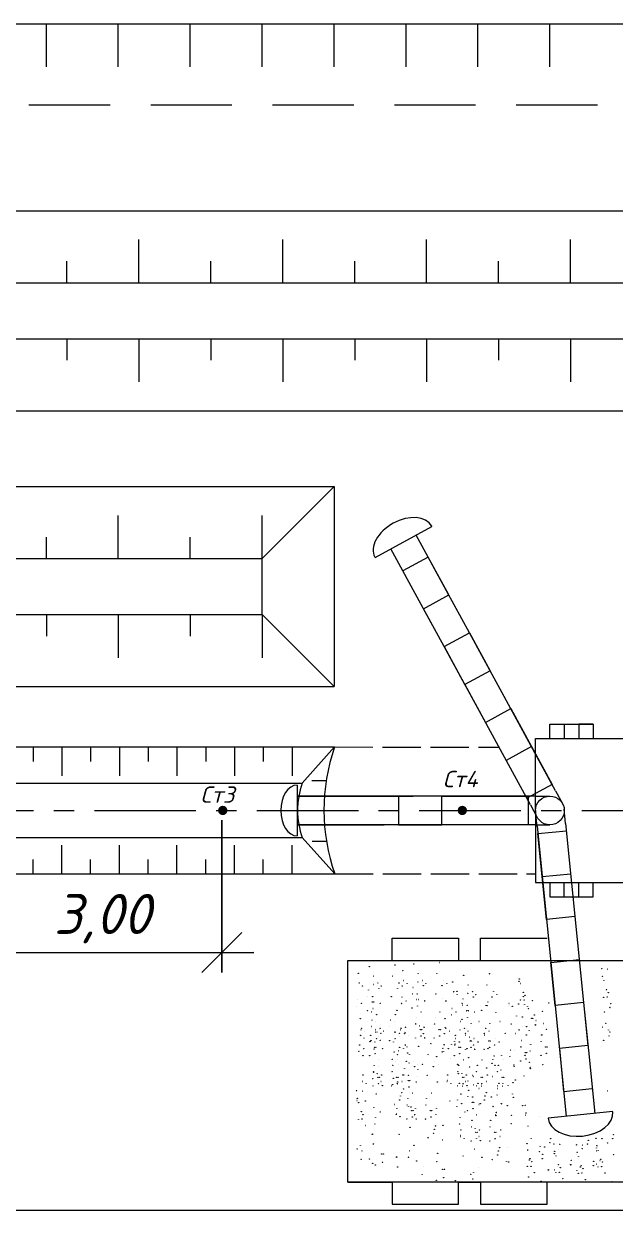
# Model space of a CAD drawing. Header units: millimetres. Extents: x 27137 to 30937, y -4667 to -569.
# Drawn here: x 28543.2 to 28580.2, y -3999.4 to -3925.2 of the extents above; entities that cross this region are included whole.
import ezdxf

# ---------------------------------------------------------------- set-up
doc = ezdxf.new("R2010")
doc.units = ezdxf.units.MM
doc.header["$LTSCALE"] = 0.4
for name, pattern in [('ACAD_ISO02W100', [15, 12, -3]), ('осевая', [50.8, 31.75, -6.35, 6.35, -6.35]), ('штриховаяX2', [38.1, 25.4, -12.7])]:
    doc.linetypes.add(name, pattern=pattern)
doc.styles.add('Isocpeur', font='isocpeui.ttf', dxfattribs={"height": 2.5})
doc.styles.get("Standard").update_dxf_attribs({"font": 'isocpeui.ttf', "height": 2.5})
doc.dimstyles.new('06', dxfattribs={"dimtxt": 2.5, "dimasz": 2.5, "dimexe": 1.25, "dimexo": 0.625, "dimtad": 1, "dimdec": 0, "dimlfac": 200, "dimtxsty": 'Standard', "dimblk": 'OBLIQUE', "dimcen": 2.5, "dimdle": 2, "dimadec": 0, "dimazin": 0, "dimtfac": 1, "dimtdec": 0, "dimtmove": 0, "dimatfit": 3, "dimldrblk": 'OBLIQUE', "dimfxl": 1, "dimarcsym": 0})

# ---------------------------------------------------------------- blocks, each defined once
blk = doc.blocks.new('_Oblique')
at = {"color": 0, "linetype": 'ByBlock', "lineweight": -2}
blk.add_line((-0.5, -0.5), (0.5, 0.5), dxfattribs=at)
blk = doc.blocks.new('*D223')
at = {"color": 0, "lineweight": -2, "transparency": 16777216}
for p, q in [((28540.568, -3974.993), (28540.575, -3984.514)), ((28555.554, -3974.982), (28555.561, -3984.502)), ((28538.574, -3983.265), (28557.56, -3983.251))]:
    blk.add_line(p, q, dxfattribs=at)
at = {"layer": 'Defpoints', "color": 0, "transparency": 16777216}
for p in [(28540.568, -3974.368), (28555.554, -3974.357), (28555.56, -3983.252)]:
    blk.add_point(p, dxfattribs=at)
at = {"color": 0, "lineweight": -2, "transparency": 16777216, "xscale": 2.5, "yscale": 2.5, "zscale": 2.5}
for p, rotation in [((28540.574, -3983.264), 180.0424897581809), ((28555.56, -3983.252), 0.04248975818089688)]:
    blk.add_blockref('_Oblique', p, dxfattribs=dict(at, rotation=rotation))
at = {"color": 0, "lineweight": 15, "transparency": 16777216, "insert": (28548.064, -3979.05), "char_height": 2.5, "attachment_point": 5, "rotation": 0.04249, "style": 'Isocpeur'}
blk.add_mtext('\\P3,00', dxfattribs=at)

msp = doc.modelspace()

# ---------------------------------------------------------------- hatches: boundary and pattern name
at = {"lineweight": 15}
h = msp.add_hatch(color=256, dxfattribs=at)
h.dxf.hatch_style = 1
h.paths.add_polyline_path([(28555.9044, -3974.368), (28555.6127, -3974.368), (28555.321, -3974.368, 1)])
h.paths.add_polyline_path([(28555.6127, -3974.0763, 0.4142136), (28555.321, -3974.368), (28555.6127, -3974.368)])
h = msp.add_hatch(color=256, dxfattribs=at)
h.dxf.hatch_style = 1
h.paths.add_polyline_path([(28555.6127, -3974.0763), (28555.6127, -3974.368), (28555.9044, -3974.368, 0.4142136)])
h = msp.add_hatch(color=256, dxfattribs=at)
h.dxf.hatch_style = 1
h.paths.add_polyline_path([(28570.8899, -3974.368), (28570.5982, -3974.368), (28570.3066, -3974.368, 1)])
h.paths.add_polyline_path([(28570.5982, -3974.0763, 0.4142136), (28570.3066, -3974.368), (28570.5982, -3974.368)])
h = msp.add_hatch(color=256, dxfattribs=at)
h.dxf.hatch_style = 1
h.paths.add_polyline_path([(28570.5982, -3974.0763), (28570.5982, -3974.368), (28570.8899, -3974.368, 0.4142136)])

# ---------------------------------------------------------------- linework, layer by layer
for p, q in [((28374.8656, -3925.1722), (28909.7171, -3925.1722)), ((28544.5785, -3927.8722), (28544.5785, -3925.1722)), ((28544.5785, -3927.8722), (28544.5785, -3925.1722)), ((28544.5785, -3927.8722), (28544.5785, -3925.1722)), ((28549.0785, -3927.8722), (28549.0785, -3925.1722)), ((28549.0785, -3927.8722), (28549.0785, -3925.1722)), ((28553.5785, -3927.8722), (28553.5785, -3925.1722)), ((28558.0785, -3927.8722), (28558.0785, -3925.1722)), ((28562.5785, -3927.8722), (28562.5785, -3925.1722)), ((28567.0785, -3927.8722), (28567.0785, -3925.1722)), ((28571.5785, -3927.8722), (28571.5785, -3925.1722)), ((28576.0785, -3927.8722), (28576.0785, -3925.1722)), ((28550.3656, -3941.368), (28550.3656, -3938.668)), ((28550.3656, -3941.368), (28550.3656, -3938.668)), ((28550.3656, -3941.368), (28550.3656, -3938.668)), ((28559.3656, -3941.368), (28559.3656, -3938.668)), ((28559.3656, -3941.368), (28559.3656, -3938.668)), ((28568.3656, -3941.368), (28568.3656, -3938.668)), ((28568.3656, -3941.368), (28568.3656, -3938.668)), ((28568.3656, -3941.368), (28568.3656, -3938.668)), ((28577.3656, -3941.368), (28577.3656, -3938.668)), ((28577.3656, -3941.368), (28577.3656, -3938.668)), ((28545.8656, -3941.368), (28545.8656, -3940.018)), ((28554.8656, -3941.368), (28554.8656, -3940.018)), ((28563.8656, -3941.368), (28563.8656, -3940.018)), ((28572.8656, -3941.368), (28572.8656, -3940.018)), ((28545.8656, -3944.868), (28545.8656, -3946.218)), ((28550.3656, -3944.868), (28550.3656, -3947.568)), ((28550.3656, -3944.868), (28550.3656, -3947.568)), ((28550.3656, -3944.868), (28550.3656, -3947.568)), ((28554.8656, -3944.868), (28554.8656, -3946.218)), ((28559.3656, -3944.868), (28559.3656, -3947.568)), ((28559.3656, -3944.868), (28559.3656, -3947.568)), ((28559.3656, -3944.868), (28559.3656, -3947.568)), ((28559.3656, -3944.868), (28559.3656, -3947.568)), ((28563.8656, -3944.868), (28563.8656, -3946.218)), ((28568.3656, -3944.868), (28568.3656, -3947.568)), ((28568.3656, -3944.868), (28568.3656, -3947.568)), ((28568.3656, -3944.868), (28568.3656, -3947.568)), ((28572.8656, -3944.868), (28572.8656, -3946.218)), ((28577.3656, -3944.868), (28577.3656, -3947.568)), ((28577.3656, -3944.868), (28577.3656, -3947.568)), ((28577.3656, -3944.868), (28577.3656, -3947.568)), ((28577.3656, -3944.868), (28577.3656, -3947.568)), ((28562.5785, -3954.118), (28558.0785, -3958.618)), ((28549.0785, -3958.618), (28549.0785, -3955.918)), ((28549.0785, -3958.618), (28549.0785, -3955.918)), ((28558.0785, -3958.618), (28558.0785, -3955.918)), ((28558.0785, -3958.618), (28558.0785, -3955.918)), ((28558.0785, -3958.618), (28558.0785, -3955.918)), ((28565.1378, -3958.5514), (28568.6971, -3956.6092)), ((28568.6971, -3956.6092), (28568.6878, -3956.5919)), ((28544.5785, -3958.618), (28544.5785, -3957.268)), ((28553.5785, -3958.618), (28553.5785, -3957.268)), ((28569.6042, -3960.6249), (28567.7075, -3957.1492)), ((28568.0242, -3961.4871), (28566.1275, -3958.0114)), ((28568.4559, -3958.5206), (28566.8759, -3959.3829)), ((28569.7493, -3960.8907), (28568.4559, -3958.5206)), ((28568.1692, -3961.7529), (28569.7493, -3960.8907)), ((28571.0426, -3963.2608), (28569.6042, -3960.6249)), ((28569.4626, -3964.123), (28568.0242, -3961.4871)), ((28569.4626, -3964.123), (28568.1692, -3961.7529)), ((28569.4626, -3964.123), (28568.1692, -3961.7529)), ((28544.5785, -3962.118), (28544.5785, -3963.468)), ((28549.0785, -3962.118), (28549.0785, -3964.818)), ((28549.0785, -3962.118), (28549.0785, -3964.818)), ((28553.5785, -3962.118), (28553.5785, -3963.468)), ((28558.0785, -3962.118), (28562.5785, -3966.618)), ((28558.0785, -3962.118), (28558.0785, -3964.818)), ((28558.0785, -3962.118), (28558.0785, -3964.818)), ((28558.0785, -3962.118), (28558.0785, -3964.818)), ((28569.4626, -3964.123), (28571.0426, -3963.2608)), ((28576.4374, -3973.1469), (28571.0426, -3963.2608)), ((28571.0426, -3963.2608), (28572.3359, -3965.6309)), ((28574.8573, -3974.0091), (28569.4626, -3964.123)), ((28569.4626, -3964.123), (28570.3248, -3965.7031)), ((28570.7559, -3966.4931), (28569.4626, -3964.123)), ((28572.3359, -3965.6309), (28570.7559, -3966.4931)), ((28570.7559, -3966.4931), (28572.0492, -3968.8632)), ((28572.0492, -3968.8632), (28573.6293, -3968.0009)), ((28573.6293, -3968.0009), (28574.9226, -3970.371)), ((28576.0785, -3969.868), (28576.0785, -3968.968)), ((28576.0785, -3968.968), (28578.7785, -3968.968)), ((28576.0785, -3968.968), (28576.9785, -3968.968)), ((28576.9785, -3968.968), (28576.9785, -3969.868)), ((28578.7785, -3968.968), (28577.8785, -3968.968)), ((28577.8785, -3968.968), (28577.8785, -3969.868)), ((28575.1785, -3974.368), (28575.1785, -3969.868)), ((28575.1785, -3969.868), (28586.8785, -3969.868)), ((28575.1785, -3969.868), (28576.0785, -3969.868)), ((28543.7482, -3970.398), (28543.7482, -3971.298)), ((28543.7482, -3970.398), (28543.7482, -3971.298)), ((28545.5482, -3970.398), (28545.5482, -3972.198)), ((28545.5482, -3970.398), (28545.5482, -3972.198)), ((28545.5482, -3970.398), (28545.5482, -3972.198)), ((28547.3482, -3970.398), (28547.3482, -3971.298)), ((28547.3482, -3970.398), (28547.3482, -3971.298)), ((28549.1482, -3970.398), (28549.1482, -3972.198)), ((28549.1482, -3970.398), (28549.1482, -3972.198)), ((28549.1482, -3970.398), (28549.1482, -3972.198)), ((28550.9482, -3970.398), (28550.9482, -3971.298)), ((28550.9482, -3970.398), (28550.9482, -3971.298)), ((28552.7482, -3970.398), (28552.7482, -3972.198)), ((28552.7482, -3970.398), (28552.7482, -3972.198)), ((28552.7482, -3970.398), (28552.7482, -3972.198)), ((28554.5482, -3970.398), (28554.5482, -3971.298)), ((28554.5482, -3970.398), (28554.5482, -3971.298)), ((28556.3482, -3970.398), (28556.3482, -3972.198)), ((28556.3482, -3970.398), (28556.3482, -3972.198)), ((28556.3482, -3970.398), (28556.3482, -3972.198)), ((28558.1482, -3970.398), (28558.1482, -3971.298)), ((28559.9482, -3970.398), (28559.9482, -3972.198)), ((28559.9482, -3970.398), (28559.9482, -3972.198)), ((28574.9226, -3970.371), (28573.3426, -3971.2332)), ((28574.9226, -3970.371), (28576.216, -3972.7411)), ((28574.9226, -3970.371), (28576.216, -3972.7411)), ((28560.2879, -3975.9621), (28560.2879, -3972.7802)), ((28562.0815, -3972.5188), (28561.1815, -3972.5188)), ((28576.216, -3972.7411), (28574.6359, -3973.6033)), ((28576.4374, -3973.1469), (28576.8685, -3973.9369)), ((28575.1785, -3973.468), (28560.2879, -3973.468)), ((28560.2879, -3973.468), (28566.6162, -3973.468)), ((28565.7162, -3973.468), (28567.5162, -3973.468)), ((28566.6162, -3973.468), (28566.6162, -3975.268)), ((28569.3162, -3975.268), (28569.3162, -3973.468)), ((28569.3162, -3973.468), (28572.0162, -3973.468)), ((28572.0162, -3973.468), (28574.7162, -3973.468)), ((28574.7162, -3973.468), (28574.7162, -3975.268)), ((28575.1785, -3974.368), (28575.1785, -3973.468)), ((28575.1785, -3973.468), (28576.0785, -3973.468)), ((28574.8573, -3974.0091), (28575.2885, -3974.7991)), ((28575.1785, -3974.368), (28575.1785, -3978.868)), ((28575.1785, -3974.368), (28575.1785, -3975.268)), ((28575.2729, -3975.3535), (28575.183, -3974.458)), ((28577.0639, -3975.1736), (28576.974, -3974.2781)), ((28575.1785, -3975.268), (28560.2879, -3975.268)), ((28560.2879, -3975.268), (28565.7162, -3975.268)), ((28566.6162, -3975.268), (28569.3162, -3975.268)), ((28567.5162, -3975.268), (28569.3162, -3975.268)), ((28575.1785, -3975.268), (28576.0785, -3975.268)), ((28575.2729, -3975.3535), (28576.3986, -3986.5593)), ((28577.0639, -3975.1736), (28578.1896, -3986.3794)), ((28575.3191, -3975.8134), (28577.1101, -3975.6335)), ((28575.589, -3978.4999), (28575.3191, -3975.8134)), ((28575.589, -3978.4999), (28575.3191, -3975.8134)), ((28545.5482, -3978.338), (28545.5482, -3976.538)), ((28545.5482, -3978.338), (28545.5482, -3976.538)), ((28545.5482, -3978.338), (28545.5482, -3976.538)), ((28549.1482, -3978.338), (28549.1482, -3976.538)), ((28549.1482, -3978.338), (28549.1482, -3976.538)), ((28549.1482, -3978.338), (28549.1482, -3976.538)), ((28552.7482, -3978.338), (28552.7482, -3976.538)), ((28552.7482, -3978.338), (28552.7482, -3976.538)), ((28552.7482, -3978.338), (28552.7482, -3976.538)), ((28556.3482, -3978.338), (28556.3482, -3976.538)), ((28556.3482, -3978.338), (28556.3482, -3976.538)), ((28556.3482, -3978.338), (28556.3482, -3976.538)), ((28559.9482, -3978.338), (28559.9482, -3976.538)), ((28559.9482, -3978.338), (28559.9482, -3976.538)), ((28562.1023, -3976.3008), (28561.2023, -3976.3008)), ((28543.7482, -3978.338), (28543.7482, -3977.438)), ((28543.7482, -3978.338), (28543.7482, -3977.438)), ((28547.3482, -3978.338), (28547.3482, -3977.438)), ((28547.3482, -3978.338), (28547.3482, -3977.438)), ((28550.9482, -3978.338), (28550.9482, -3977.438)), ((28550.9482, -3978.338), (28550.9482, -3977.438)), ((28554.5482, -3978.338), (28554.5482, -3977.438)), ((28554.5482, -3978.338), (28554.5482, -3977.438)), ((28558.1482, -3978.338), (28558.1482, -3977.438)), ((28575.589, -3978.4999), (28577.38, -3978.32)), ((28575.1785, -3978.868), (28586.8785, -3978.868)), ((28575.1785, -3978.868), (28576.0785, -3978.868)), ((28575.8589, -3981.1864), (28575.589, -3978.4999)), ((28576.0785, -3978.868), (28576.0785, -3979.768)), ((28576.9785, -3979.768), (28576.9785, -3978.868)), ((28577.8785, -3979.768), (28577.8785, -3978.868)), ((28576.0785, -3979.768), (28578.7785, -3979.768)), ((28576.0785, -3979.768), (28576.9785, -3979.768)), ((28576.9785, -3979.768), (28577.8785, -3979.768)), ((28577.6499, -3981.0064), (28575.8589, -3981.1864)), ((28566.2005, -3983.7457), (28566.2005, -3982.3602)), ((28566.2005, -3982.3602), (28570.3571, -3982.3602)), ((28570.3571, -3982.3602), (28570.3571, -3983.7457)), ((28571.7427, -3983.7457), (28571.7427, -3982.3602)), ((28571.7427, -3982.3602), (28575.8992, -3982.3602)), ((28563.4295, -3983.7457), (28584.2124, -3983.7457)), ((28563.4295, -3997.601), (28563.4295, -3983.7457)), ((28576.1287, -3983.8728), (28577.9197, -3983.6929)), ((28576.3986, -3986.5593), (28576.1287, -3983.8728)), ((28578.1896, -3986.3794), (28576.3986, -3986.5593)), ((28578.1896, -3986.3794), (28576.3986, -3986.5593)), ((28578.1896, -3986.3794), (28578.4897, -3989.3672)), ((28578.1896, -3986.3794), (28578.4594, -3989.0659)), ((28578.1896, -3986.3794), (28578.4594, -3989.0659)), ((28576.3986, -3986.5593), (28576.6987, -3989.5471)), ((28578.4594, -3989.0659), (28576.6685, -3989.2458)), ((28576.6685, -3989.2458), (28576.9383, -3991.9323)), ((28578.4897, -3989.3672), (28578.8855, -3993.3069)), ((28576.6987, -3989.5471), (28577.0945, -3993.4868)), ((28576.9383, -3991.9323), (28578.7293, -3991.7524)), ((28580.0072, -3993.1942), (28575.9728, -3993.5995)), ((28584.2124, -3997.601), (28563.4295, -3997.601)), ((28563.4295, -3997.601), (28566.2005, -3997.601)), ((28566.2005, -3997.601), (28566.2005, -3998.9865)), ((28570.3571, -3998.9865), (28570.3571, -3997.601)), ((28570.3571, -3997.601), (28571.7427, -3997.601)), ((28571.7427, -3997.601), (28571.7427, -3998.9865)), ((28575.8992, -3998.9865), (28575.8992, -3997.601)), ((28566.2005, -3998.9865), (28570.3571, -3998.9865)), ((28571.7427, -3998.9865), (28575.8992, -3998.9865))]:
    msp.add_line(p, q, dxfattribs=at)
at = {"linetype": 'штриховаяX2', "lineweight": 15, "ltscale": 0.5}
msp.add_line((28535.8697, -3930.2399), (28585.2072, -3930.2399), dxfattribs=at)
at = {"lineweight": 15, "ltscale": 0.5}
for p, q in [((28406.2709, -3936.868), (28776.0043, -3936.868)), ((28379.3656, -3941.368), (28776.0043, -3941.368)), ((28379.3656, -3944.868), (28776.0043, -3944.868)), ((28525.2201, -3949.368), (28776.0043, -3949.368)), ((28539.9838, -3954.118), (28562.5785, -3954.118)), ((28562.5785, -3954.118), (28562.5785, -3966.618)), ((28513.0785, -3958.618), (28558.0785, -3958.618)), ((28558.0785, -3962.118), (28558.0785, -3958.618)), ((28513.0785, -3962.118), (28558.0785, -3962.118)), ((28508.5785, -3966.618), (28562.5785, -3966.618)), ((28578.7785, -3968.968), (28578.7785, -3969.868)), ((28508.5785, -3970.398), (28562.6071, -3970.398)), ((28562.6071, -3970.398), (28560.5907, -3972.668)), ((28510.6115, -3972.668), (28560.5907, -3972.668)), ((28510.6115, -3976.068), (28560.5907, -3976.068)), ((28562.6238, -3978.338), (28560.5907, -3976.068)), ((28508.5785, -3978.338), (28562.6238, -3978.338)), ((28578.7785, -3979.768), (28578.7785, -3978.868)), ((28374.8656, -3999.368), (28909.7171, -3999.368))]:
    msp.add_line(p, q, dxfattribs=at)
at = {"linetype": 'ACAD_ISO02W100', "lineweight": 15, "ltscale": 0.5}
for p, q in [((28562.6071, -3970.398), (28572.9217, -3970.4125)), ((28562.6238, -3978.338), (28575.1785, -3978.338))]:
    msp.add_line(p, q, dxfattribs=at)
at = {"linetype": 'осевая', "lineweight": 15, "ltscale": 0.5}
msp.add_line((28374.8656, -3974.368), (28776.0043, -3974.368), dxfattribs=at)
at = {"lineweight": 15}
for centre, radius in [((28576.0785, -3974.368), 0.9), ((28576.0785, -3974.368), 0.9), ((28576.0785, -3974.368), 0.9), ((28564.7789, -3984.1323), 0.0095), ((28566.3849, -3984.0368), 0.0095), ((28567.5629, -3983.9698), 0.0095), ((28569.1688, -3983.8743), 0.0095), ((28579.3199, -3984.2689), 0.0112), ((28579.6891, -3984.2918), 0.00696), ((28564.088, -3984.5559), 0.0096), ((28565.0531, -3984.7322), 0.00596), ((28566.2199, -3984.7322), 0.00596), ((28566.872, -3984.3934), 0.0096), ((28566.9351, -3984.9968), 0.00596), ((28567.837, -3984.5697), 0.00596), ((28568.1019, -3984.9968), 0.00596), ((28569.0038, -3984.5697), 0.00596), ((28569.4182, -3984.9968), 0.00596), ((28570.69, -3984.6764), 0.0095), ((28572.296, -3984.5808), 0.0095), ((28574.1461, -3985.0507), 0.00696), ((28574.1673, -3984.9103), 0.0112), ((28579.3493, -3984.8761), 0.00696), ((28579.3705, -3984.7358), 0.0112), ((28579.4546, -3985.0129), 0.00596), ((28564.1511, -3985.1593), 0.00596), ((28564.3622, -3985.3393), 0.00596), ((28564.7323, -3985.5987), 0.00596), ((28565.0283, -3985.2548), 0.00596), ((28565.3179, -3985.1593), 0.00596), ((28565.3771, -3985.485), 0.0096), ((28565.529, -3985.3393), 0.00596), ((28566.5439, -3985.485), 0.0096), ((28566.6343, -3985.1593), 0.00596), ((28566.8453, -3985.3393), 0.00596), ((28567.1461, -3985.1768), 0.00596), ((28567.5163, -3985.4361), 0.00596), ((28567.8123, -3985.0923), 0.00596), ((28568.1611, -3985.3225), 0.0096), ((28568.3129, -3985.1768), 0.00596), ((28569.3279, -3985.3225), 0.0096), ((28569.6293, -3985.1768), 0.00596), ((28569.9991, -3985.0999), 0.0096), ((28570.0623, -3985.7033), 0.00596), ((28570.2646, -3985.6801), 0.00596), ((28570.9394, -3985.7989), 0.00596), ((28570.9642, -3985.2762), 0.00596), ((28571.2291, -3985.7033), 0.00596), ((28572.131, -3985.2762), 0.00596), ((28572.5454, -3985.7033), 0.00596), ((28574.2514, -3985.1875), 0.00596), ((28574.4157, -3985.7476), 0.0112), ((28579.6189, -3985.5731), 0.0112), ((28579.728, -3985.7559), 0.0112), ((28564.0414, -3986.2058), 0.00596), ((28564.3021, -3986.4357), 0.0096), ((28564.6874, -3985.9979), 0.00596), ((28564.9682, -3986.3512), 0.0096), ((28564.993, -3986.0121), 0.0095), ((28565.0564, -3986.3515), 0.0096), ((28565.4689, -3986.4357), 0.0096), ((28566.1598, -3986.0121), 0.0095), ((28566.7805, -3986.4425), 0.00596), ((28566.7852, -3986.4357), 0.0096), ((28566.8254, -3986.0432), 0.00596), ((28567.0861, -3986.2731), 0.0096), ((28567.4714, -3985.8354), 0.00596), ((28567.7522, -3986.1887), 0.0096), ((28567.777, -3985.8496), 0.0095), ((28567.8404, -3986.189), 0.0096), ((28568.2529, -3986.2731), 0.0096), ((28568.9438, -3985.8496), 0.0095), ((28569.3627, -3986.1072), 0.00596), ((28569.5692, -3986.2731), 0.0096), ((28569.5737, -3986.2872), 0.00596), ((28570.2733, -3985.8833), 0.00596), ((28570.5887, -3986.4329), 0.0096), ((28570.5986, -3986.542), 0.00596), ((28570.6435, -3986.1427), 0.00596), ((28571.2883, -3986.0291), 0.0096), ((28571.4401, -3985.8833), 0.00596), ((28572.1947, -3986.3374), 0.0096), ((28572.4551, -3986.0291), 0.0096), ((28572.7564, -3985.8833), 0.00596), ((28573.5144, -3986.4347), 0.00596), ((28574.1167, -3986.4721), 0.0112), ((28574.2415, -3986.2243), 0.0095), ((28574.4163, -3986.0076), 0.00596), ((28574.4663, -3986.2145), 0.0112), ((28574.4859, -3986.4951), 0.00696), ((28574.5248, -3985.9304), 0.0112), ((28574.9942, -3986.2634), 0.00596), ((28576.0091, -3986.4091), 0.0096), ((28579.4447, -3986.0498), 0.0095), ((28579.6695, -3986.04), 0.0112), ((28579.8799, -3986.4416), 0.00917), ((28579.8806, -3986.4419), 0.0096), ((28563.9966, -3986.605), 0.00596), ((28564.6723, -3986.8786), 0.0095), ((28564.9131, -3986.96), 0.0095), ((28565.0115, -3986.7508), 0.0096), ((28565.2424, -3987.1346), 0.00596), ((28566.4092, -3987.1346), 0.00596), ((28566.519, -3986.8645), 0.0095), ((28567.4562, -3986.7161), 0.0095), ((28567.7955, -3986.5883), 0.0096), ((28568.0264, -3986.9721), 0.00596), ((28569.1932, -3986.9721), 0.00596), ((28569.9077, -3987.1491), 0.00596), ((28569.9526, -3986.7498), 0.00596), ((28570.2046, -3986.96), 0.0095), ((28570.2132, -3986.9797), 0.0096), ((28570.8794, -3986.8953), 0.0096), ((28570.9041, -3986.5562), 0.0095), ((28570.9675, -3986.8956), 0.0096), ((28571.38, -3986.9797), 0.0096), ((28571.8105, -3986.8645), 0.0095), ((28572.0709, -3986.5562), 0.0095), ((28572.1445, -3986.5805), 0.0096), ((28572.6964, -3986.9797), 0.0096), ((28572.6957, -3986.9951), 0.00596), ((28573.7254, -3986.6147), 0.00596), ((28573.9882, -3987.218), 0.00596), ((28574.3563, -3987.2875), 0.0095), ((28574.6767, -3986.6162), 0.00917), ((28574.6791, -3986.6109), 0.00596), ((28574.7404, -3986.7604), 0.0096), ((28575.109, -3987.16), 0.0148), ((28575.625, -3986.9362), 0.0095), ((28579.4965, -3986.969), 0.0095), ((28579.8305, -3986.685), 0.0096), ((28564.2222, -3987.3836), 0.0096), ((28564.2853, -3987.987), 0.00596), ((28564.9015, -3987.8777), 0.00596), ((28564.9464, -3987.4784), 0.00596), ((28565.1434, -3987.9981), 0.00596), ((28565.1872, -3987.5599), 0.00596), ((28565.4521, -3987.987), 0.00596), ((28566.0683, -3987.8777), 0.00596), ((28566.1132, -3987.4784), 0.00596), ((28566.354, -3987.5599), 0.00596), ((28566.7684, -3987.987), 0.00596), ((28567.0395, -3987.923), 0.00596), ((28567.6855, -3987.7152), 0.00596), ((28567.7304, -3987.3159), 0.00596), ((28567.9274, -3987.8355), 0.00596), ((28568.2063, -3987.923), 0.00596), ((28568.8523, -3987.7152), 0.00596), ((28568.8972, -3987.3159), 0.00596), ((28569.5137, -3987.3836), 0.0096), ((28569.5227, -3987.923), 0.00596), ((28569.5768, -3987.987), 0.00596), ((28570.4787, -3987.5599), 0.00596), ((28570.5834, -3987.4226), 0.0095), ((28570.7436, -3987.987), 0.00596), ((28570.8576, -3988.0225), 0.00596), ((28570.9227, -3987.2948), 0.0096), ((28571.1535, -3987.6786), 0.00596), ((28571.6455, -3987.5599), 0.00596), ((28572.0244, -3988.0225), 0.00596), ((28572.0599, -3987.987), 0.00596), ((28572.3203, -3987.6786), 0.00596), ((28572.9619, -3987.5599), 0.00596), ((28573.6654, -3987.7111), 0.0096), ((28574.3674, -3987.8581), 0.00696), ((28574.6191, -3987.8909), 0.0095), ((28574.9341, -3987.3598), 0.0096), ((28575.0032, -3987.3638), 0.0096), ((28575.1756, -3987.7752), 0.0148), ((28575.2015, -3987.5009), 0.00917), ((28575.6851, -3987.685), 0.00596), ((28579.3532, -3987.9153), 0.00596), ((28579.5706, -3987.6836), 0.00696), ((28564.2107, -3988.4848), 0.00596), ((28564.2414, -3988.4252), 0.00596), ((28564.2555, -3988.0855), 0.00596), ((28564.4525, -3988.6052), 0.00596), ((28564.4963, -3988.167), 0.00596), ((28564.8665, -3988.4263), 0.00596), ((28564.8864, -3988.7584), 0.0095), ((28565.1625, -3988.0825), 0.00596), ((28565.1823, -3988.231), 0.0096), ((28565.2256, -3988.6306), 0.0096), ((28565.2705, -3988.2313), 0.0096), ((28565.3775, -3988.4848), 0.00596), ((28565.4223, -3988.0855), 0.00596), ((28565.4675, -3988.7509), 0.0096), ((28565.5113, -3988.3127), 0.0096), ((28565.6631, -3988.167), 0.00596), ((28566.0532, -3988.7584), 0.0095), ((28566.3491, -3988.231), 0.0096), ((28566.3924, -3988.6306), 0.0096), ((28566.4373, -3988.2313), 0.0096), ((28566.6781, -3988.3127), 0.0096), ((28566.6938, -3988.4848), 0.00596), ((28566.7387, -3988.0855), 0.00596), ((28566.9795, -3988.167), 0.00596), ((28566.9946, -3988.3223), 0.00596), ((28567.0254, -3988.2626), 0.00596), ((28567.2365, -3988.4426), 0.00596), ((28567.6704, -3988.5958), 0.0095), ((28567.9663, -3988.0685), 0.0096), ((28568.0096, -3988.468), 0.0096), ((28568.0545, -3988.0688), 0.0096), ((28568.1614, -3988.3223), 0.00596), ((28568.2514, -3988.5884), 0.0096), ((28568.8372, -3988.5958), 0.0095), ((28569.1331, -3988.0685), 0.0096), ((28569.1764, -3988.468), 0.0096), ((28569.2213, -3988.0688), 0.0096), ((28569.4778, -3988.3223), 0.00596), ((28569.7878, -3988.167), 0.00596), ((28570.158, -3988.4263), 0.00596), ((28570.1667, -3988.6296), 0.00596), ((28570.454, -3988.0825), 0.00596), ((28570.8028, -3988.3127), 0.0096), ((28570.8127, -3988.4217), 0.00596), ((28570.9546, -3988.167), 0.00596), ((28571.0545, -3988.5421), 0.00596), ((28571.0935, -3988.775), 0.0096), ((28571.1816, -3988.7753), 0.0096), ((28571.3335, -3988.6296), 0.00596), ((28571.9696, -3988.3127), 0.0096), ((28571.9795, -3988.4217), 0.00596), ((28572.2603, -3988.775), 0.0096), ((28572.271, -3988.167), 0.00596), ((28572.3484, -3988.7753), 0.0096), ((28572.6498, -3988.6296), 0.00596), ((28573.2859, -3988.3127), 0.0096), ((28573.9281, -3988.3144), 0.0096), ((28574.15, -3988.0899), 0.00596), ((28574.3097, -3988.7538), 0.00596), ((28574.6057, -3988.41), 0.00596), ((28574.7831, -3988.1121), 0.00596), ((28575.5593, -3988.4063), 0.00596), ((28575.5784, -3988.4026), 0.00596), ((28575.8744, -3988.0587), 0.00596), ((28579.4442, -3988.7444), 0.0095), ((28579.7459, -3988.0914), 0.00596), ((28579.7782, -3988.4605), 0.0096), ((28579.8283, -3988.2174), 0.0096), ((28564.1307, -3989.4327), 0.00596), ((28564.1756, -3989.0334), 0.00596), ((28564.4363, -3989.2634), 0.0096), ((28564.8216, -3988.8256), 0.00596), ((28565.0833, -3989.278), 0.0095), ((28565.1024, -3989.1789), 0.0096), ((28565.1272, -3988.8398), 0.0095), ((28565.1906, -3989.1792), 0.0096), ((28565.6031, -3989.2634), 0.0096), ((28566.294, -3988.8398), 0.0095), ((28566.3339, -3989.4655), 0.0096), ((28566.5976, -3989.399), 0.0096), ((28566.6786, -3989.1819), 0.0096), ((28566.9194, -3989.2634), 0.0096), ((28567.0248, -3989.0419), 0.0095), ((28567.1428, -3989.1513), 0.00596), ((28567.8673, -3989.1155), 0.0095), ((28568.6308, -3988.9464), 0.0095), ((28569.3315, -3989.4796), 0.0096), ((28569.3816, -3989.2365), 0.0096), ((28569.4222, -3989.4327), 0.00596), ((28569.4626, -3989.0194), 0.0096), ((28569.4671, -3989.0334), 0.00596), ((28569.7278, -3989.2634), 0.0096), ((28569.9268, -3988.9888), 0.00596), ((28570.1131, -3988.8256), 0.00596), ((28570.1218, -3989.0288), 0.00596), ((28570.1526, -3988.9692), 0.00596), ((28570.3636, -3989.1492), 0.00596), ((28570.3939, -3989.1789), 0.0096), ((28570.4187, -3988.8398), 0.0095), ((28570.4821, -3989.1792), 0.0096), ((28570.7975, -3989.3024), 0.0095), ((28570.8946, -3989.2634), 0.0096), ((28571.1368, -3989.1746), 0.0096), ((28571.2886, -3989.0288), 0.00596), ((28571.3786, -3989.2949), 0.0096), ((28571.5855, -3988.8398), 0.0095), ((28571.9643, -3989.3024), 0.0095), ((28572.2109, -3989.2634), 0.0096), ((28572.3036, -3989.1746), 0.0096), ((28572.6049, -3989.0288), 0.00596), ((28572.9018, -3988.8398), 0.0095), ((28573.6188, -3989.3609), 0.00596), ((28573.8421, -3989.3552), 0.00596), ((28574.2648, -3989.1531), 0.00596), ((28574.5456, -3989.5064), 0.0096), ((28574.6338, -3989.5067), 0.0096), ((28574.8427, -3989.4089), 0.00596), ((28574.8685, -3989.0134), 0.00596), ((28574.8875, -3989.0097), 0.00596), ((28575.5335, -3988.8018), 0.00596), ((28575.8143, -3989.1551), 0.0096), ((28575.9025, -3989.1554), 0.0096), ((28564.3924, -3989.7016), 0.0096), ((28564.8064, -3989.7063), 0.0095), ((28565.1457, -3989.5785), 0.0096), ((28565.3766, -3989.9623), 0.00596), ((28566.2135, -3989.9261), 0.0095), ((28566.397, -3990.0689), 0.00596), ((28566.5434, -3989.9623), 0.00596), ((28566.5475, -3989.6422), 0.0096), ((28566.6081, -3990.2489), 0.00596), ((28567.0987, -3990.0568), 0.00596), ((28567.1764, -3989.539), 0.0096), ((28567.2742, -3990.1644), 0.00596), ((28567.299, -3989.6418), 0.00596), ((28567.5638, -3990.0689), 0.00596), ((28567.7749, -3990.2489), 0.00596), ((28568.1167, -3990.2379), 0.00596), ((28568.4658, -3989.6418), 0.00596), ((28568.8802, -3990.0689), 0.00596), ((28568.9975, -3989.7636), 0.0095), ((28569.0912, -3990.2489), 0.00596), ((28569.8827, -3989.8942), 0.00596), ((28570.0979, -3989.7063), 0.0095), ((28570.3036, -3990.2456), 0.0096), ((28570.4372, -3989.5785), 0.0096), ((28570.6681, -3989.9623), 0.00596), ((28570.9945, -3989.822), 0.0095), ((28571.8349, -3989.9623), 0.00596), ((28572.4587, -3990.1862), 0.0096), ((28572.5088, -3989.9431), 0.0096), ((28572.5897, -3989.726), 0.0096), ((28573.0539, -3989.6954), 0.00596), ((28573.1512, -3989.9623), 0.00596), ((28573.5739, -3989.7602), 0.00596), ((28574.2497, -3990.0338), 0.0095), ((28574.5228, -3989.6816), 0.00596), ((28574.5276, -3989.7565), 0.00596), ((28574.5889, -3989.9059), 0.0096), ((28574.8084, -3990.1098), 0.0096), ((28575.5184, -3989.6825), 0.0095), ((28575.8576, -3989.5547), 0.0096), ((28564.3897, -3990.9132), 0.00596), ((28565.0357, -3990.7054), 0.00596), ((28565.0368, -3990.7443), 0.00596), ((28565.0806, -3990.3061), 0.00596), ((28565.2775, -3990.8257), 0.00596), ((28565.3327, -3990.4005), 0.00596), ((28565.5565, -3990.9132), 0.00596), ((28566.2025, -3990.7054), 0.00596), ((28566.2474, -3990.3061), 0.00596), ((28566.8728, -3990.9132), 0.00596), ((28566.9333, -3990.9075), 0.00596), ((28566.9782, -3990.5083), 0.00596), ((28567.2389, -3990.9217), 0.0095), ((28567.623, -3990.3946), 0.0096), ((28567.7758, -3990.9811), 0.00596), ((28567.8207, -3990.5818), 0.00596), ((28568.4057, -3990.9217), 0.0095), ((28568.7898, -3990.3946), 0.0096), ((28569.6812, -3990.9132), 0.00596), ((28570.3272, -3990.7054), 0.00596), ((28570.3482, -3990.825), 0.0096), ((28570.3721, -3990.3061), 0.00596), ((28570.569, -3990.8257), 0.00596), ((28570.848, -3990.9132), 0.00596), ((28571.0391, -3990.4014), 0.0095), ((28571.2439, -3990.9445), 0.00596), ((28571.494, -3990.7054), 0.00596), ((28571.5389, -3990.3061), 0.00596), ((28572.1246, -3990.4702), 0.0095), ((28572.1643, -3990.9132), 0.00596), ((28572.645, -3990.3059), 0.0095), ((28572.8104, -3990.7054), 0.00596), ((28572.8552, -3990.3061), 0.00596), ((28573.0098, -3990.6008), 0.00596), ((28573.8319, -3990.2887), 0.00596), ((28573.8367, -3990.3636), 0.00596), ((28574.4627, -3990.9615), 0.0095), ((28574.8468, -3990.4344), 0.0096), ((28574.8517, -3990.5093), 0.0096), ((28575.6262, -3990.2721), 0.0095), ((28564.3448, -3991.3125), 0.00596), ((28564.3756, -3991.2528), 0.00596), ((28564.5867, -3991.4328), 0.00596), ((28564.9919, -3991.1436), 0.00596), ((28565.0205, -3991.5861), 0.0095), ((28565.3165, -3991.0587), 0.0096), ((28565.3598, -3991.4582), 0.0096), ((28565.4047, -3991.059), 0.0096), ((28565.5116, -3991.3125), 0.00596), ((28565.6016, -3991.5786), 0.0096), ((28566.1873, -3991.5861), 0.0095), ((28566.2425, -3991.5146), 0.00596), ((28566.2873, -3991.1154), 0.00596), ((28566.4833, -3991.0587), 0.0096), ((28566.5266, -3991.4582), 0.0096), ((28566.548, -3991.3453), 0.0096), ((28566.5715, -3991.059), 0.0096), ((28566.828, -3991.3125), 0.00596), ((28567.2141, -3991.2608), 0.0096), ((28567.2574, -3991.6604), 0.0096), ((28567.3023, -3991.2611), 0.0096), ((28567.7148, -3991.3453), 0.0096), ((28569.0311, -3991.3453), 0.0096), ((28569.6363, -3991.3125), 0.00596), ((28569.6671, -3991.2528), 0.00596), ((28569.8782, -3991.4328), 0.00596), ((28570.312, -3991.5861), 0.0095), ((28570.4113, -3991.4284), 0.00596), ((28570.608, -3991.0587), 0.0096), ((28570.6223, -3991.6084), 0.00596), ((28570.6513, -3991.4582), 0.0096), ((28570.6962, -3991.059), 0.0096), ((28570.8031, -3991.3125), 0.00596), ((28570.8931, -3991.5786), 0.0096), ((28570.903, -3991.6876), 0.00596), ((28570.9479, -3991.2884), 0.00596), ((28571.2885, -3991.5239), 0.00596), ((28571.3132, -3991.0013), 0.00596), ((28571.4788, -3991.5861), 0.0095), ((28571.5781, -3991.4284), 0.00596), ((28571.7748, -3991.0587), 0.0096), ((28571.7891, -3991.6084), 0.00596), ((28571.8181, -3991.4582), 0.0096), ((28571.863, -3991.059), 0.0096), ((28572.1195, -3991.3125), 0.00596), ((28572.48, -3991.0013), 0.00596), ((28572.7952, -3991.5861), 0.0095), ((28572.8944, -3991.4284), 0.00596), ((28573.0911, -3991.0587), 0.0096), ((28573.1055, -3991.6084), 0.00596), ((28573.1344, -3991.4582), 0.0096), ((28573.1793, -3991.059), 0.0096), ((28573.4704, -3991.5519), 0.00596), ((28573.7718, -3991.3851), 0.0096), ((28573.909, -3991.2211), 0.0095), ((28563.9799, -3991.8949), 0.0112), ((28564.0305, -3992.3619), 0.0112), ((28564.3492, -3991.9179), 0.00696), ((28565.2175, -3992.1057), 0.0095), ((28566.6817, -3992.4698), 0.0096), ((28566.7318, -3992.2267), 0.0096), ((28566.8128, -3992.0096), 0.0096), ((28566.9182, -3991.7882), 0.0095), ((28567.1923, -3992.388), 0.00596), ((28567.277, -3991.979), 0.00596), ((28567.4883, -3992.0442), 0.00596), ((28568.3591, -3992.388), 0.00596), ((28568.6551, -3992.0442), 0.00596), ((28570.3016, -3992.4748), 0.00596), ((28570.509, -3992.1057), 0.0095), ((28570.9476, -3992.267), 0.00596), ((28570.9925, -3991.8677), 0.00596), ((28571.2532, -3992.2812), 0.0095), ((28571.6373, -3991.7541), 0.0096), ((28571.9732, -3992.4698), 0.0096), ((28572.0233, -3992.2267), 0.0096), ((28572.1043, -3992.0096), 0.0096), ((28572.42, -3992.2812), 0.0095), ((28572.5685, -3991.979), 0.00596), ((28572.7795, -3992.159), 0.00596), ((28572.8041, -3991.7541), 0.0096), ((28573.7355, -3992.1014), 0.00596), ((28573.7945, -3992.3048), 0.0096), ((28579.6936, -3991.8956), 0.00596), ((28564.0094, -3992.5022), 0.00696), ((28564.1147, -3992.639), 0.00596), ((28564.2789, -3993.1991), 0.0112), ((28564.5266, -3992.5292), 0.0096), ((28565.0647, -3992.9237), 0.00917), ((28566.3477, -3992.7538), 0.0095), ((28566.5015, -3992.9951), 0.00596), ((28567.1475, -3992.7873), 0.00596), ((28567.2329, -3992.8844), 0.00596), ((28567.3893, -3992.9077), 0.00596), ((28567.4282, -3993.1406), 0.0096), ((28567.5164, -3993.1409), 0.0096), ((28567.6683, -3992.9951), 0.00596), ((28568.3143, -3992.7873), 0.00596), ((28568.595, -3993.1406), 0.0096), ((28568.6832, -3993.1409), 0.0096), ((28568.9846, -3992.9951), 0.00596), ((28569.8181, -3992.5292), 0.0096), ((28570.2567, -3992.8741), 0.00596), ((28570.5623, -3992.7048), 0.0096), ((28570.9325, -3993.1477), 0.0095), ((28571.2284, -3992.6203), 0.0096), ((28571.2717, -3993.0199), 0.0096), ((28571.3166, -3992.6206), 0.0096), ((28571.6392, -3992.7538), 0.0095), ((28571.7291, -3992.7048), 0.0096), ((28572.5244, -3992.8844), 0.00596), ((28573.0454, -3992.7048), 0.0096), ((28573.0446, -3992.7085), 0.00596), ((28573.4103, -3992.8319), 0.0095), ((28574.3713, -3992.8271), 0.00596), ((28574.5382, -3992.8143), 0.0112), ((28564.1047, -3993.6758), 0.0095), ((28564.3295, -3993.6661), 0.0112), ((28564.3881, -3993.382), 0.0112), ((28565.1709, -3993.572), 0.00596), ((28565.4669, -3993.2282), 0.00596), ((28566.4566, -3993.3944), 0.00596), ((28566.4874, -3993.3348), 0.00596), ((28566.6984, -3993.5148), 0.00596), ((28567.1323, -3993.668), 0.0095), ((28567.4715, -3993.5402), 0.0096), ((28567.6234, -3993.3944), 0.00596), ((28567.7134, -3993.6605), 0.0096), ((28568.2991, -3993.668), 0.0095), ((28568.6383, -3993.5402), 0.0096), ((28568.9397, -3993.3944), 0.00596), ((28570.4624, -3993.572), 0.00596), ((28570.7584, -3993.2282), 0.00596), ((28571.2066, -3993.7475), 0.00596), ((28571.5026, -3993.4037), 0.00596), ((28572.3734, -3993.7475), 0.00596), ((28572.6694, -3993.4037), 0.00596), ((28572.7037, -3993.4516), 0.00596), ((28572.7194, -3993.2554), 0.0096), ((28573.6597, -3993.9543), 0.00596), ((28573.6804, -3993.4342), 0.00596), ((28574.5677, -3993.4215), 0.00696), ((28574.5888, -3993.2812), 0.0112), ((28575.403, -3993.5056), 0.00596), ((28564.54, -3994.0677), 0.00917), ((28564.9722, -3994.6116), 0.0148), ((28565.126, -3993.9713), 0.00596), ((28566.6383, -3994.6112), 0.0096), ((28567.3292, -3994.1876), 0.0095), ((28568.7934, -3994.5518), 0.0096), ((28568.8436, -3994.3086), 0.0096), ((28568.9245, -3994.0915), 0.0096), ((28569.3887, -3994.0609), 0.00596), ((28570.4175, -3993.9713), 0.00596), ((28570.5016, -3994.6942), 0.00596), ((28570.5157, -3994.3546), 0.00596), ((28571.1617, -3994.1468), 0.00596), ((28571.4036, -3994.2671), 0.00596), ((28571.4425, -3994.5001), 0.0096), ((28571.5307, -3994.5004), 0.0096), ((28571.6825, -3994.3546), 0.00596), ((28572.3285, -3994.1468), 0.00596), ((28572.6093, -3994.5001), 0.0096), ((28572.6975, -3994.5004), 0.0096), ((28572.9989, -3994.3546), 0.00596), ((28574.7121, -3994.1127), 0.00596), ((28580.058, -3994.6434), 0.0096), ((28564.2307, -3995.3096), 0.00696), ((28565.0389, -3995.2267), 0.0148), ((28567.5786, -3995.3101), 0.00596), ((28568.4594, -3994.8357), 0.0095), ((28569.3446, -3994.9664), 0.00596), ((28570.4708, -3994.7539), 0.00596), ((28570.7127, -3994.8742), 0.00596), ((28571.1466, -3995.0275), 0.0095), ((28571.4858, -3994.8996), 0.0096), ((28571.6376, -3994.7539), 0.00596), ((28571.7276, -3995.02), 0.0096), ((28572.3134, -3995.0275), 0.0095), ((28572.6526, -3994.8996), 0.0096), ((28572.9388, -3995.451), 0.0096), ((28572.954, -3994.7539), 0.00596), ((28573.403, -3995.4204), 0.00596), ((28574.652, -3995.2091), 0.0096), ((28574.9075, -3994.866), 0.00696), ((28575.4699, -3995.3715), 0.0095), ((28575.7484, -3995.4155), 0.0095), ((28576.0824, -3995.1315), 0.0096), ((28576.1326, -3994.8884), 0.0096), ((28576.3251, -3995.2215), 0.0112), ((28576.6943, -3995.2445), 0.00696), ((28577.7329, -3995.2756), 0.0112), ((28578.1021, -3995.2986), 0.00696), ((28578.4337, -3995.2336), 0.0096), ((28578.4838, -3994.9905), 0.0096), ((28578.9652, -3994.8709), 0.0112), ((28579.0158, -3995.3378), 0.0112), ((28579.3344, -3994.8939), 0.00696), ((28579.6738, -3995.1705), 0.0095), ((28580.0079, -3994.8865), 0.0096), ((28564.0133, -3995.5414), 0.00596), ((28564.2676, -3996.1795), 0.00785), ((28564.3267, -3995.6535), 0.00785), ((28564.7981, -3996.153), 0.00917), ((28565.5476, -3995.8452), 0.0126), ((28565.6638, -3995.8455), 0.0126), ((28566.4853, -3996.0431), 0.0148), ((28567.2378, -3996.0532), 0.00596), ((28567.2827, -3995.6539), 0.00596), ((28569.059, -3995.8104), 0.00785), ((28570.6526, -3995.9706), 0.0096), ((28571.3435, -3995.5471), 0.0095), ((28571.8215, -3996.0585), 0.0148), ((28572.4737, -3996.1952), 0.0095), ((28572.8077, -3995.9112), 0.0096), ((28572.8578, -3995.6681), 0.0096), ((28574.673, -3995.5871), 0.00596), ((28574.6953, -3995.6087), 0.0096), ((28574.8373, -3996.1472), 0.0112), ((28575.4358, -3995.6979), 0.00596), ((28575.5972, -3996.146), 0.0148), ((28575.623, -3995.8718), 0.00917), ((28576.3546, -3995.8288), 0.00696), ((28576.3757, -3995.6885), 0.0112), ((28576.4598, -3995.9656), 0.00596), ((28576.6336, -3995.5461), 0.00596), ((28577.7623, -3995.8828), 0.00696), ((28577.7834, -3995.7425), 0.0112), ((28577.8676, -3996.0197), 0.00596), ((28578.0996, -3995.5176), 0.0095), ((28578.9848, -3995.6482), 0.00596), ((28578.9947, -3995.4781), 0.00696), ((28579.1, -3995.615), 0.00596), ((28579.2642, -3996.1751), 0.0112), ((28580.05, -3995.8997), 0.00917), ((28564.9894, -3996.4338), 0.00917), ((28565.1577, -3996.5399), 0.0125), ((28565.6047, -3996.3715), 0.0126), ((28566.5519, -3996.6582), 0.0148), ((28567.7443, -3996.2931), 0.0146), ((28568.1489, -3996.6102), 0.00785), ((28568.9999, -3996.3364), 0.00785), ((28569.3698, -3996.8018), 0.0126), ((28569.4859, -3996.8022), 0.0126), ((28571.5929, -3996.6696), 0.00596), ((28573.3589, -3996.3258), 0.00596), ((28573.4944, -3996.3504), 0.0148), ((28574.5716, -3996.4608), 0.00596), ((28574.6631, -3996.6239), 0.0095), ((28574.789, -3996.229), 0.00696), ((28574.8879, -3996.6141), 0.0112), ((28574.9464, -3996.33), 0.0112), ((28575.9904, -3996.8417), 0.0148), ((28576.3585, -3996.8393), 0.00596), ((28576.5758, -3996.6075), 0.00696), ((28576.6241, -3996.5257), 0.0112), ((28576.7333, -3996.7085), 0.0112), ((28577.3841, -3996.5246), 0.0148), ((28577.4099, -3996.2503), 0.00917), ((28577.7662, -3996.8934), 0.00596), ((28577.9836, -3996.6616), 0.00696), ((28578.0319, -3996.5798), 0.0112), ((28578.141, -3996.7626), 0.0112), ((28578.7918, -3996.5786), 0.0148), ((28578.8177, -3996.3044), 0.00917), ((28578.9986, -3996.4886), 0.00596), ((28579.09, -3996.6518), 0.0095), ((28579.216, -3996.2569), 0.00696), ((28579.3148, -3996.642), 0.0112), ((28579.3734, -3996.3579), 0.0112), ((28568.0897, -3997.1362), 0.00785), ((28568.9799, -3997.4966), 0.0125), ((28569.4268, -3997.3282), 0.0126), ((28570.1665, -3997.522), 0.0148), ((28571.1242, -3997.1274), 0.00917), ((28571.252, -3997.4127), 0.00596), ((28571.2969, -3997.0134), 0.00596), ((28574.7438, -3997.2846), 0.00917), ((28575.0983, -3997.0158), 0.00917), ((28575.5306, -3997.5596), 0.0148), ((28576.4499, -3997.0024), 0.0095), ((28576.6747, -3996.9927), 0.0112), ((28576.8851, -3997.3943), 0.00917), ((28577.8577, -3997.0565), 0.0095), ((28578.0825, -3997.0467), 0.0112), ((28578.2929, -3997.4484), 0.00917), ((28579.5187, -3997.0403), 0.00696), ((28579.5253, -3997.0436), 0.00917), ((28579.9575, -3997.5875), 0.0148)]:
    msp.add_circle(centre, radius, dxfattribs=at)
at = {"lineweight": 15, "ltscale": 0.5}
for centre, radius, start, end in [((28573.987, -3974.3442), 12.0446, 160.875168, 199.365192), ((28565.2111, -3974.368), 4.9233, 159.799927, 200.200073)]:
    msp.add_arc(centre, radius, start, end, dxfattribs=at)
at = {"lineweight": 15}
for centre, major_axis in [((28566.9081, -3957.563), (-1.7797, -0.9712)), ((28560.2724, -3974.3711), (0, -1.591)), ((28577.9919, -3993.4164), (2.0173, 0.2026))]:
    msp.add_ellipse(centre, major_axis=major_axis, ratio=0.6501296, start_param=3.1415927, end_param=6.2831853, dxfattribs=at)

# ---------------------------------------------------------------- texts
at = {"linetype": 'ACAD_ISO02W100', "lineweight": 15, "char_height": 1.02403, "attachment_point": 1, "style": 'Isocpeur'}
for s, insert in [('Ст4', (28569.3815, -3971.8913)), ('Ст3', (28554.2166, -3972.8614))]:
    msp.add_mtext_dynamic_manual_height_columns(s, width=8.608704, gutter_width=12.5, heights=[0], dxfattribs=dict(at, insert=insert))

# ---------------------------------------------------------------- dimensions: what is measured, and where the dimension line sits
at = {"lineweight": 15}
dim = msp.add_aligned_dim(p1=(28540.5678, -3974.368), p2=(28555.5536, -3974.3569), distance=-8.8956, text='\\P3,00', dimstyle='06', override={"dimtxsty": 'Isocpeur'}, dxfattribs=at)
dim.commit()
dim.dimension.update_dxf_attribs({"geometry": '*D223', "text_midpoint": (28548.0642, -3979.0497)})

doc.saveas('drawing.dxf')
